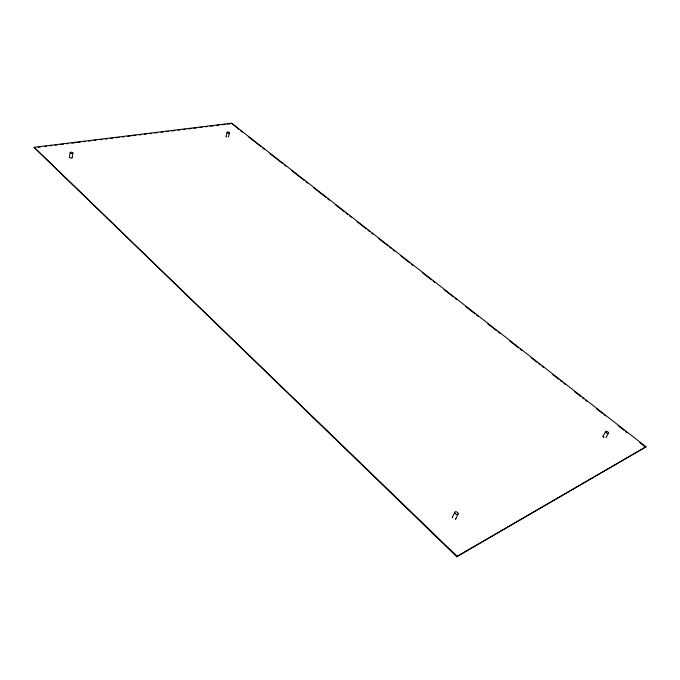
<?xml version="1.0" encoding="UTF-8"?>
<svg xmlns="http://www.w3.org/2000/svg" width="680" height="680" viewBox="0 0 680 680"><rect width="100%" height="100%" fill="white"/><g stroke="black" fill="none" stroke-linecap="round" stroke-linejoin="round"><path stroke-width="1.02" d="M34.059 147.305L456.807 556.792L646 446.802L231.633 123.207L34.059 147.305L457.062 556.274L456.807 556.792M70.193 152.618L69.487 157.25A1.36 0.62 10.1 0 0 69.522 157.429M72.173 157.675L72.879 153.051M226.125 136.468L227.128 132.269M228.412 137.045L229.406 132.889A1.181 0.493 14.4 0 0 227.825 132.013A1.181 0.493 14.4 0 0 227.562 132.838A1.181 0.493 14.4 0 0 229.406 132.889M231.633 123.207L239.071 129.498M452.379 517.352L454.75 512.252M455.702 519.044L458.09 513.952M603.117 436.169L605.608 431.579M605.999 437.673L608.498 433.083M457.062 556.274L646 446.802M38.199 147.262L40.307 146.999M44.506 146.489L46.605 146.234M49.759 145.843L51.858 145.588M55.012 145.206L57.12 144.942M60.265 144.559L63.418 144.177M66.572 143.786L68.672 143.531M71.825 143.148L74.978 142.757M77.078 142.502L80.231 142.12M83.385 141.729L85.484 141.474M88.638 141.091L90.737 140.837M93.891 140.445L95.99 140.191M100.198 139.68L102.297 139.417M105.451 139.034L107.55 138.78M110.704 138.388L112.803 138.133M115.957 137.751L119.11 137.36M122.264 136.977L124.364 136.722M127.517 136.34L130.67 135.949M132.77 135.694L135.923 135.311M139.077 134.92L141.177 134.666M144.33 134.283L146.43 134.019M149.583 133.637L151.682 133.382M154.836 132.991L156.935 132.736M161.135 132.226L163.243 131.971M166.396 131.58L168.495 131.325M171.649 130.942L174.794 130.552M177.947 130.169L180.055 129.914M183.201 129.523L185.308 129.268M188.453 128.885L191.607 128.494M193.715 128.239L196.86 127.857M200.013 127.466L202.113 127.211M205.267 126.829L207.374 126.573M210.519 126.182L213.673 125.8M216.827 125.409L218.926 125.154M222.079 124.771L225.233 124.389M227.332 124.126L230.486 123.743M240.746 130.806L242.411 132.115M248.276 136.689L260.822 146.498M262.497 147.806L264.172 149.115M270.028 153.689L282.582 163.498M284.257 164.806L285.931 166.115M291.788 170.689L304.334 180.498M306.008 181.806L307.683 183.115M313.539 187.689L326.094 197.498M327.769 198.806L329.443 200.107M335.3 204.689L344.505 211.88M346.171 213.189L347.846 214.498M349.52 215.798L351.195 217.107M357.051 221.689L366.256 228.879M367.931 230.189L369.605 231.498M371.28 232.798L372.954 234.107M378.811 238.689L388.017 245.879M389.691 247.189L391.357 248.489M393.031 249.798L394.706 251.107M400.562 255.689L409.768 262.879M411.442 264.188L413.117 265.489M422.322 272.68L431.528 279.879M433.202 281.18L434.877 282.489M444.074 289.68L453.279 296.879M454.954 298.18L456.629 299.489M465.834 306.68L475.039 313.871M476.714 315.18L478.388 316.489M487.585 323.68L496.791 330.871M498.465 332.18L500.14 333.489M509.346 340.68L518.551 347.871M520.226 349.18L521.9 350.489M531.106 357.68L536.962 362.253M538.637 363.562L540.303 364.871M541.977 366.18L543.652 367.489M552.857 374.68L558.713 379.253M560.388 380.562L562.062 381.871M563.737 383.18L565.412 384.489M574.617 391.68L580.473 396.253M582.148 397.562L583.822 398.871M585.488 400.18L587.163 401.489M596.369 408.68L602.225 413.253M603.899 414.562L605.574 415.871M618.129 425.68L623.985 430.253M625.659 431.562L627.334 432.871M639.88 442.68L645.736 447.253M603.993 437.571A1.623 0.85 28.5 0 1 603.475 437.155M603.288 436.925A1.623 0.85 28.5 0 1 603.083 436.483M603.101 436.22A1.623 0.85 28.5 0 1 603.228 436.016M226.593 137.011A1.181 0.501 14.4 0 1 226.134 136.578M455.779 518.712A1.87 1.198 28 0 1 455.608 519.188M452.293 517.777A1.87 1.198 28 0 1 452.463 517.208M72.029 157.913A1.36 0.62 10.1 0 1 71.502 158.1M70.865 158.1A1.36 0.62 10.1 0 1 69.717 157.667M605.948 432.539A1.632 0.842 28.4 0 0 608.472 433.135A1.632 0.842 28.4 0 0 606.747 431.315A1.632 0.842 28.4 0 0 605.948 432.539M455.056 513.519A1.878 1.19 27.8 0 0 458.048 514.02A1.878 1.19 27.8 0 0 456.152 511.76A1.878 1.19 27.8 0 0 455.056 513.519M70.737 153.221A1.36 0.62 10.2 0 0 72.871 153.094A1.36 0.62 10.2 0 0 71.001 152.184A1.36 0.62 10.2 0 0 70.737 153.221"/></g></svg>
